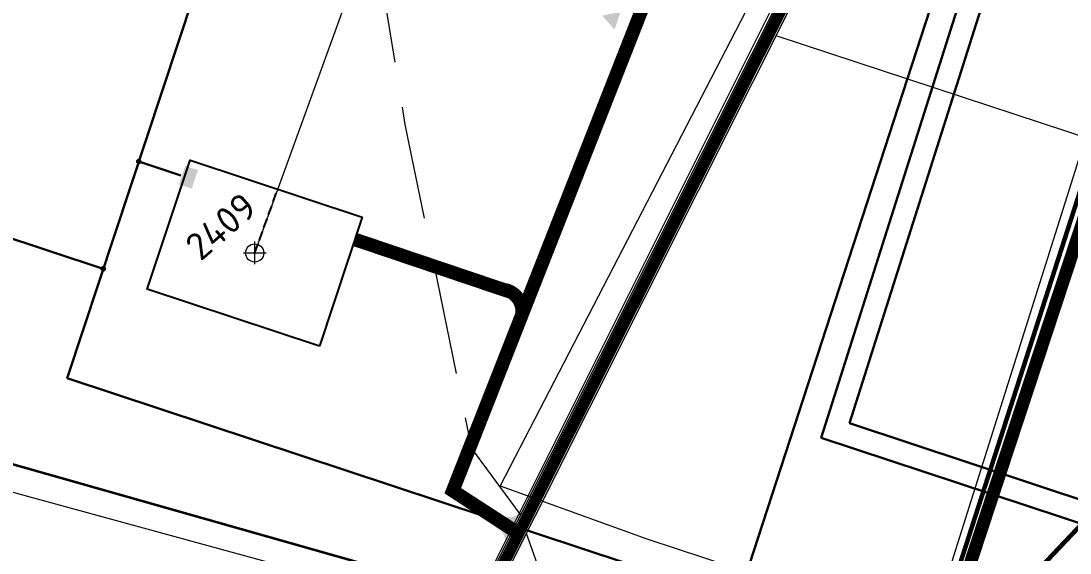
# Model space of a CAD drawing. Header units: millimetres. Extents: x 519 to 9564855, y -810 to 5021775.
# Drawn here: x 9534222.8 to 9534685.9, y 4997602.9 to 4997837.7 of the extents above; entities that cross this region are included whole.
import ezdxf

# ---------------------------------------------------------------- set-up
doc = ezdxf.new("R2010")
doc.units = ezdxf.units.MM
doc.header["$LTSCALE"] = 2
doc.header["$MEASUREMENT"] = 0
doc.header["$PDMODE"] = 2
doc.header["$PDSIZE"] = 5
doc.linetypes.add('92051501$0$GROUND2', pattern=[35, 25, -10])
doc.linetypes.add('Podzemka', pattern=[5, 2, -1, 2])
for name, color, linetype in [('Existing roads', 41, 'Continuous'), ('FIBERGLASS', 212, 'Continuous'), ('Future Roads', 44, 'Continuous'), ('OilColl&Flowlines', 3, 'Continuous'), ('ROAD_FIELD', 255, '92051501$0$GROUND2'), ('ROAD_GROUND', 9, 'Continuous'), ('Stage 9.Frame&Text', 7, 'Continuous'), ('Газ', 4, 'GAS_LINE'), ('нефть', 8, 'Continuous')]:
    doc.layers.add(name, color=color, linetype=linetype)
for name, color, linetype, lineweight in [('PPLINE_GAS', 4, 'GAS_LINE', 30), ('Оптиковолоконный кабель', 220, 'CAB6', 20), ('Электро', 1, 'Continuous', 30), ('Электроснаб', 1, 'Continuous', 18), ('Электроснабжене', 1, 'Continuous', 18)]:
    doc.layers.add(name, color=color, linetype=linetype, lineweight=lineweight)
doc.styles.add('92051501$0$STANDARD', font='simplex.shx')
doc.styles.add('Elect', font='isocpeur.ttf')
doc.styles.get("Standard").update_dxf_attribs({"font": 'isocpeur.ttf', "width": 0.5})
doc.linetypes.add('CAB', pattern='A,0.7,-0.43403,["K",Standard,S=0.9,R=0,X=-0.4,Y=-0.3],-0.8', length=1.93403)
doc.linetypes.add('CAB6', pattern='A,0.9,-0.9,["6",Standard,S=0.9,R=0,X=-0.8,Y=-0.4],11', length=12.8)
doc.linetypes.add('GAS_LINE', pattern='A,0.5,-0.2,["G",92051501$0$STANDARD,S=0.1,R=0,X=-0.1,Y=-0.05],-0.05', length=0.75)

# ---------------------------------------------------------------- blocks, each defined once
blk = doc.blocks.new('92051501$0$WELLPAD')
at = {"flags": 128}
blk.add_lwpolyline([(40, -30), (-40, -30), (-40, 30), (40, 30)], close=True, dxfattribs=at)

msp = doc.modelspace()

# ---------------------------------------------------------------- hatches: boundary and pattern name
at = {"layer": 'Future Roads', "linetype": 'ByBlock', "lineweight": 0, "ltscale": 25}
h = msp.add_hatch(color=256, dxfattribs=at)
edge = h.paths.add_edge_path()
edge.add_line((9534433.54759, 4997616.97217), (9534432.23601, 4997614.27407))
edge.add_arc((9534430.03137, 4997608.14607), 6.51252, 353.122936, 430.2129749, ccw=False)
edge.add_line((9534436.49703, 4997607.36626), (9534439.7103, 4997613.97641))
edge.add_line((9534439.7103, 4997613.97641), (9534442.92357, 4997620.58657))
edge.add_arc((9534438.31633, 4997625.18942), 6.51252, 237.9372132, 315.027252, ccw=False)
edge.add_line((9534434.85917, 4997619.67028), (9534433.54759, 4997616.97217))
at = {"layer": 'Электро'}
msp.add_hatch(color=256, dxfattribs=at).paths.add_polyline_path([(9534292.60341, 4997765.54762), (9534298.21564, 4997763.69064), (9534300.92287, 4997771.87249), (9534295.31064, 4997773.72948)])
at = {"layer": 'Электроснаб', "lineweight": 0}
msp.add_hatch(color=1, dxfattribs=at).paths.add_polyline_path([(9534292.60341, 4997765.54762), (9534298.21564, 4997763.69064), (9534300.92287, 4997771.87249), (9534295.31064, 4997773.72948)])
at = {"layer": 'Электроснабжене', "lineweight": 0}
msp.add_hatch(color=1, dxfattribs=at).paths.add_polyline_path([(9534292.60341, 4997765.54762), (9534298.21564, 4997763.69064), (9534300.92287, 4997771.87249), (9534295.31064, 4997773.72948)])

# ---------------------------------------------------------------- linework, layer by layer
at = {"layer": 'Existing roads', "lineweight": 0, "const_width": 5.7, "flags": 128}
msp.add_lwpolyline([(9534695.85446, 4997762.31531), (9534619.05774, 4997529.1948)], dxfattribs=at)
at = {"layer": 'FIBERGLASS', "lineweight": 0, "const_width": 2}
for points in [[(9534504.58, 4997448.42), (9534513.54, 4997479.12), (9534615.88, 4997531.57), (9534692.3, 4997768.79), (9535205.12249, 4997603.68678), (9535767.37692, 4997422.15728), (9535970.77513, 4997356.48811), (9536109.3207, 4997311.48231), (9536413.59982, 4997213.51771), (9536608.27886, 4997150.66361), (9536821.8264, 4997081.71764), (9537068.05, 4997002.22187)], [(9535085.84, 4997637.29764), (9535037.97, 4997653.14), (9534985.53273, 4997669.52605), (9534982.00008, 4997670.60831), (9534964.05972, 4997675.97174), (9534933.66, 4997685.06), (9534933.66, 4997685.06), (9534894.02, 4997691.11), (9534858.05, 4997694.33), (9534829.84, 4997693.68), (9534796.38, 4997684.76), (9534741.12, 4997654.65), (9534713.79107, 4997635.06434), (9534690.12, 4997614.71), (9534668.7, 4997592.1), (9534646.21, 4997562.02), (9534601.94, 4997484.56), (9534583.44, 4997439.23)]]:
    msp.add_lwpolyline(points, dxfattribs=at)
at = {"layer": 'Future Roads', "linetype": 'ByBlock', "lineweight": 0, "ltscale": 25, "const_width": 6}
msp.add_lwpolyline([(9534444.19, 4997610.38), (9534413.42, 4997630.36), (9534513.91, 4997886.01)], dxfattribs=at)
at = {"layer": 'Future Roads', "linetype": 'ByBlock', "lineweight": 0, "ltscale": 25, "const_width": 6, "elevation": 0.00005}
msp.add_lwpolyline([(9534370.16034, 4997741.25469), (9534439.18374, 4997717.96275)], dxfattribs=at)
at = {"layer": 'Future Roads', "linetype": 'ByBlock', "lineweight": 0, "ltscale": 25, "const_width": 6}
msp.add_lwpolyline([(9534436.69034, 4997718.98431, -0.401825559), (9534443.84481, 4997707.46314, 1.932684036)], format="xyb", dxfattribs=at)
at = {"layer": 'OilColl&Flowlines', "color": 6, "linetype": 'ByBlock', "lineweight": 30}
msp.add_line((9534974.39904, 4998919.89514), (9534501.77641, 4997467.12357), dxfattribs=at)
at = {"layer": 'OilColl&Flowlines', "color": 3, "linetype": 'ByBlock', "lineweight": 0}
msp.add_line((9534326, 4997735.3), (9534375.91636, 4997872.58589), dxfattribs=at)
at = {"layer": 'OilColl&Flowlines', "lineweight": 0}
msp.add_lwpolyline([(9534588.027, 4997454.254), (9534917.382, 4998498.227), (9534915.888, 4998498.88), (9534916.319, 4998499.962), (9534920.185, 4998507.347)], dxfattribs=at)
at = {"layer": 'OilColl&Flowlines', "color": 3, "lineweight": 0}
msp.add_solid([(9534484.86927, 4997833.83298, -37.26), (9534479.3647, 4997840.013, -37.26), (9534487.46904, 4997841.69008, -37.26)], dxfattribs=at)
at = {"layer": 'PPLINE_GAS', "linetype": 'GAS_LINE', "lineweight": 0, "ltscale": 20}
for p, q in [((9534544.7, 4997845.7), (9534434.4, 4997632.5)), ((9534434.4, 4997632.5), (9534499, 4997609.2)), ((9534499, 4997609.2), (9534639.53729, 4997562.96262))]:
    msp.add_line(p, q, dxfattribs=at)
at = {"layer": 'ROAD_FIELD', "lineweight": 0, "flags": 128}
for points in [[(9534443.3422, 4997619.82211), (9534421.89568, 4997648.96164), (9534392.44, 4997792.047), (9534370.05329, 4997929.62109), (9534406.1597, 4998010.61421)], [(9534463.24031, 4997389.176), (9534472.75147, 4997535.87979), (9534445.90842, 4997611.55372)]]:
    msp.add_lwpolyline(points, dxfattribs=at)
at = {"layer": 'ROAD_GROUND', "lineweight": 0}
for points in [[(9535199.40644, 4999768.71788), (9535197.90995, 4999763.84436), (9535120.00733, 4999518.73571), (9535030.42135, 4999230.48081), (9534937.82593, 4998948.29449), (9534861.42861, 4998711.10282), (9534799.21725, 4998519.86789), (9534675.56779, 4998119.23162), (9534612.14807, 4997956.49425), (9534344.5765, 4997422.84045)], [(9535204.85913, 4999766.03502), (9535203.637, 4999762.055), (9535125.737, 4999516.955), (9535036.137, 4999228.655), (9534943.537, 4998946.455), (9534867.137, 4998709.255), (9534804.937, 4998518.055), (9534681.237, 4998117.255), (9534617.637, 4997954.055), (9534353.77902, 4997427.80773)]]:
    msp.add_lwpolyline(points, dxfattribs=at)
at = {"layer": 'ROAD_GROUND', "color": 8, "lineweight": 0, "const_width": 5}
msp.add_lwpolyline([(9535202.27428, 4999767.83726), (9535200.76902, 4999762.93566), (9535122.86931, 4999517.83618), (9535033.27181, 4999229.54547), (9534940.67895, 4998947.36694), (9534864.28145, 4998710.17475), (9534802.07713, 4998518.96145), (9534678.40239, 4998118.24331), (9534614.89254, 4997955.27463), (9534347.25828, 4997421.49581)], dxfattribs=at)
at = {"layer": 'Stage 9.Frame&Text', "color": 0, "linetype": 'ByBlock', "lineweight": 0}
msp.add_circle((9534326, 4997735.3), 4, dxfattribs=at)
msp.add_point((9534326, 4997735.3), dxfattribs=at)
at = {"layer": 'Газ', "linetype": 'GAS_LINE', "lineweight": 0, "ltscale": 10}
msp.add_line((9534556.03498, 4997831.19385), (9534912.88633, 4997713.73893), dxfattribs=at)
at = {"layer": 'нефть', "color": 3, "linetype": 'Podzemka', "lineweight": -2}
msp.add_lwpolyline([(9534326, 4997735.3), (9534336.09921, 4997763.20745)], dxfattribs=at)
at = {"layer": 'Оптиковолоконный кабель', "linetype": 'CAB', "lineweight": 0, "ltscale": 0.5, "elevation": -37.2261}
msp.add_lwpolyline([(9534420.7442, 4997943.6052), (9534418.7481, 4997930.0996), (9534448.9932, 4997924.8163), (9534467.3142, 4997986.9476), (9534584.9722, 4997952.7334), (9534599.30676, 4997933.42919), (9534419.9538, 4997574.7018), (9534217.7939, 4997630.0899), (9533869.2489, 4997728.4439)], dxfattribs=at)
at = {"layer": 'Электро'}
for p, q in [((9534942.99631, 4998779.16143, 0), (9534588.55582, 4997660.11893, 0)), ((9534576.04227, 4997653.72624, 0), (9534754.28559, 4998216.47754, 0)), ((9532805.02071, 4998209.44504), (9534259.14396, 4997728.302, 0.00001)), ((9534243.19076, 4997680.08781, 0), (9534380.76589, 4998095.87102, 0)), ((9532669.88214, 4998080.7316, 0), (9534512.2057, 4997558.9493, 18.1559)), ((9534652.06417, 4997544.79901, 0), (9534243.19076, 4997680.08781, 0)), ((9534721.87543, 4997616.00589, 0), (9534588.55582, 4997660.11893, 0)), ((9534709.24032, 4997609.65342, 0), (9534576.04227, 4997653.72624, 0))]:
    msp.add_line(p, q, dxfattribs=at)
at = {"layer": 'Электро', "ltscale": 25}
msp.add_line((9534293.34306, 4997769.50309), (9534274.80613, 4997775.63662, 0), dxfattribs=at)
at = {"layer": 'Электро'}
for centre, start, end in [((9534274.80613, 4997775.63662, 0), 161.9999999, 341.9999999), ((9534274.80613, 4997775.63662, 0), 341.9999999, 161.9999999), ((9534259.14396, 4997728.302, 0.00001), 162.0000001, 342.0000001), ((9534259.14396, 4997728.302, 0.00001), 342.0000001, 162.0000001)]:
    msp.add_arc(centre, 0.75, start, end, dxfattribs=at)
at = {"layer": 'Электроснаб', "color": 1, "linetype": 'ByBlock', "lineweight": 0}
for p, q in [((9534942.99631, 4998779.16143, 0), (9534588.55582, 4997660.11893, 0)), ((9534576.04227, 4997653.72624, 0), (9534754.28559, 4998216.47754, 0)), ((9532805.02071, 4998209.44504), (9534259.14396, 4997728.302, 0.00001)), ((9532669.88214, 4998080.7316, 0), (9534655.68214, 4997518.8316, 0)), ((9532669.88214, 4998080.7316, 0), (9534655.68214, 4997518.8316, 0)), ((9534721.87543, 4997616.00589, 0), (9534588.55582, 4997660.11893, 0)), ((9534709.24032, 4997609.65342, 0), (9534576.04227, 4997653.72624, 0))]:
    msp.add_line(p, q, dxfattribs=at)
at = {"layer": 'Электроснаб', "color": 1, "lineweight": 0}
for p, q in [((9534243.19076, 4997680.08781, 0), (9534380.76589, 4998095.87102, 0)), ((9534652.06417, 4997544.79901, 0), (9534243.19076, 4997680.08781, 0))]:
    msp.add_line(p, q, dxfattribs=at)
at = {"layer": 'Электроснаб', "color": 1, "lineweight": 0, "ltscale": 25}
msp.add_line((9534293.34306, 4997769.50309), (9534274.80613, 4997775.63662, 0), dxfattribs=at)
at = {"layer": 'Электроснаб', "color": 1, "lineweight": 0}
for centre, start, end in [((9534274.80613, 4997775.63662, 0), 161.9999999, 341.9999999), ((9534274.80613, 4997775.63662, 0), 341.9999999, 161.9999999), ((9534259.14396, 4997728.302, 0.00001), 162.0000001, 342.0000001), ((9534259.14396, 4997728.302, 0.00001), 342.0000001, 162.0000001)]:
    msp.add_arc(centre, 0.75, start, end, dxfattribs=at)
at = {"layer": 'Электроснабжене', "color": 1, "linetype": 'ByBlock', "lineweight": 0}
for p, q in [((9534942.99631, 4998779.16143, 0), (9534588.55582, 4997660.11893, 0)), ((9534576.04227, 4997653.72624, 0), (9534754.28559, 4998216.47754, 0)), ((9532805.02071, 4998209.44504), (9534259.14396, 4997728.302, 0.00001)), ((9532669.88214, 4998080.7316, 0), (9534655.68214, 4997518.8316, 0)), ((9532669.88214, 4998080.7316, 0), (9534655.68214, 4997518.8316, 0)), ((9534721.87543, 4997616.00589, 0), (9534588.55582, 4997660.11893, 0)), ((9534709.24032, 4997609.65342, 0), (9534576.04227, 4997653.72624, 0))]:
    msp.add_line(p, q, dxfattribs=at)
at = {"layer": 'Электроснабжене', "color": 1, "lineweight": 0}
for p, q in [((9534243.19076, 4997680.08781, 0), (9534380.76589, 4998095.87102, 0)), ((9534652.06417, 4997544.79901, 0), (9534243.19076, 4997680.08781, 0))]:
    msp.add_line(p, q, dxfattribs=at)
at = {"layer": 'Электроснабжене', "color": 1, "lineweight": 0, "ltscale": 25}
msp.add_line((9534293.34306, 4997769.50309), (9534274.80613, 4997775.63662, 0), dxfattribs=at)
at = {"layer": 'Электроснабжене', "color": 1, "lineweight": 0}
for centre, start, end in [((9534274.80613, 4997775.63662, 0), 161.9999999, 341.9999999), ((9534274.80613, 4997775.63662, 0), 341.9999999, 161.9999999), ((9534259.14396, 4997728.302, 0.00001), 162.0000001, 342.0000001), ((9534259.14396, 4997728.302, 0.00001), 342.0000001, 162.0000001)]:
    msp.add_arc(centre, 0.75, start, end, dxfattribs=at)

# ---------------------------------------------------------------- block references
at = {"layer": 'Stage 9.Frame&Text', "color": 0, "linetype": 'ByBlock', "lineweight": 0, "xscale": 1.000397499139614, "yscale": 1.000397499139614, "zscale": 1.000397499139614, "rotation": 341.6915560444714}
msp.add_blockref('92051501$0$WELLPAD', (9534326.01016, 4997735.20831, 0.00005), dxfattribs=at)

# ---------------------------------------------------------------- texts
at = {"layer": 'Stage 9.Frame&Text', "color": 0, "linetype": 'ByBlock', "lineweight": 0, "style": 'Elect'}
msp.add_text('2409', height=12, rotation=41, dxfattribs=at).set_placement((9534302.11025, 4997731.30543))

doc.saveas('drawing.dxf')
